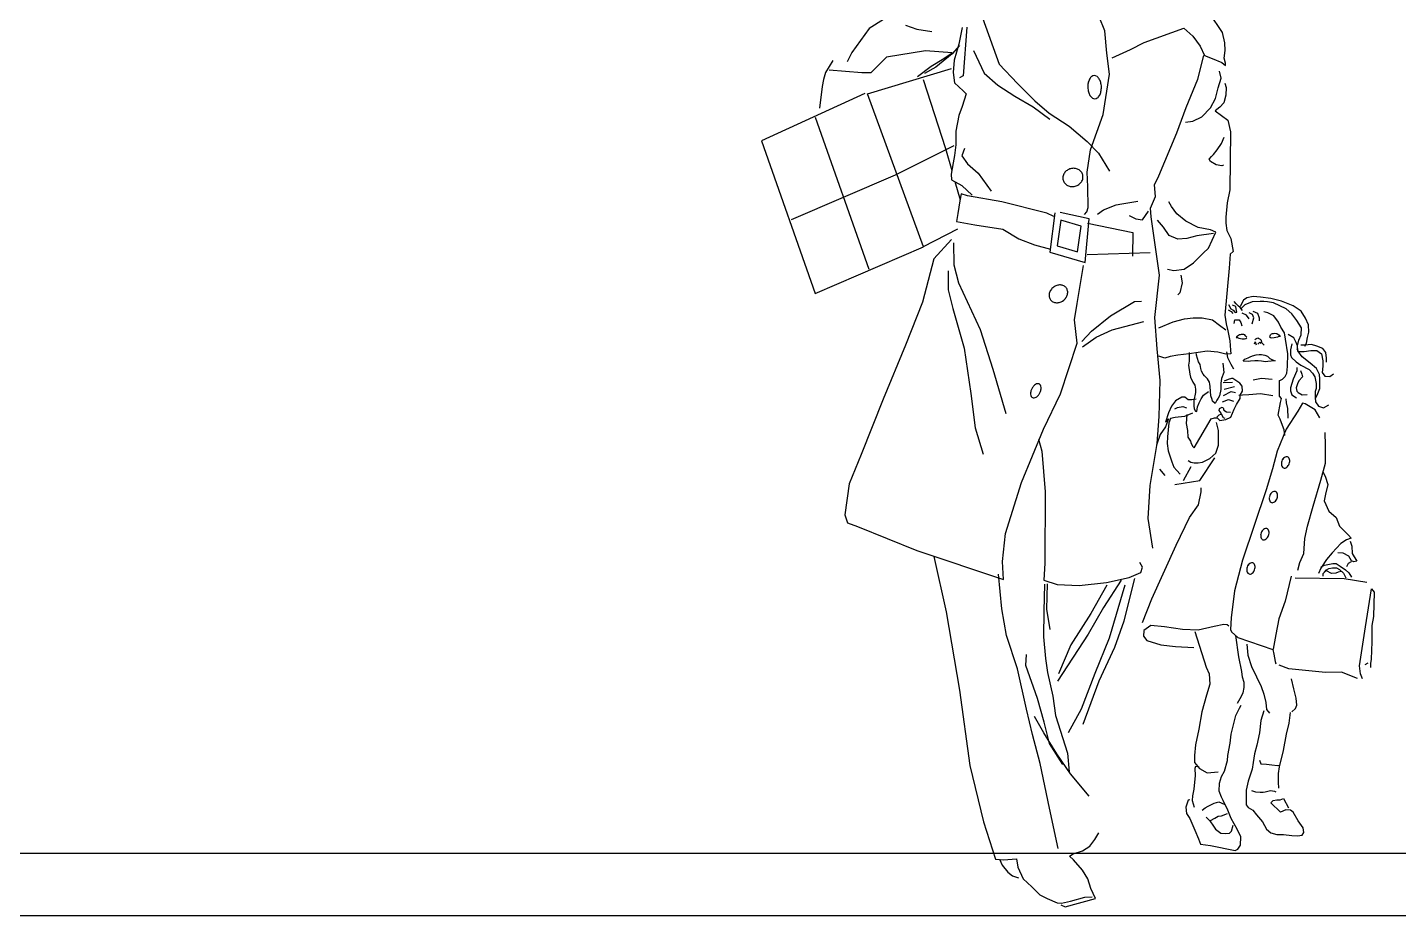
# Model space of a CAD drawing. Extents: x 500 to 638, y 181 to 267.
# Drawn here: x 620.505 to 622.702, y 203.076 to 204.497 of the extents above; entities that cross this region are included whole.
import ezdxf

# ---------------------------------------------------------------- set-up
doc = ezdxf.new("R2010")
doc.units = 0
doc.header["$LTSCALE"] = 7
doc.layers.add('ACESSÓRIO', color=2, linetype='CONTINUOUS')
doc.layers.add('ALVENARIA', color=7, linetype='CONTINUOUS')

msp = doc.modelspace()

# ---------------------------------------------------------------- linework, layer by layer
at = {"layer": 'ACESSÓRIO'}
for p, q in [((622.2317, 204.4922), (622.2228, 204.5144)), ((622.4204, 204.4893), (622.3994, 204.5203)), ((621.8539, 204.4957), (621.8261, 204.4573)), ((621.8768, 204.51), (621.8539, 204.4957)), ((621.9121, 204.5009), (621.9303, 204.4947)), ((621.9303, 204.4947), (621.9545, 204.4907)), ((622.0031, 204.4971), (621.9975, 204.4707)), ((622.0108, 204.4978), (622.0045, 204.4202)), ((622.0358, 204.5127), (622.0624, 204.4389)), ((622.2351, 204.4565), (622.2317, 204.4922)), ((622.2948, 204.4735), (622.358, 204.4964)), ((622.358, 204.4964), (622.3728, 204.4836)), ((621.9975, 204.4707), (621.9902, 204.4448)), ((622.2726, 204.462), (622.2948, 204.4735)), ((622.3728, 204.4836), (622.3842, 204.4673)), ((622.424, 204.4729), (622.4204, 204.4893)), ((622.4247, 204.4606), (622.424, 204.4729)), ((621.8261, 204.4573), (621.8187, 204.4425)), ((621.882, 204.4496), (621.8569, 204.4247)), ((621.9442, 204.4601), (621.882, 204.4496)), ((621.987, 204.457), (621.9442, 204.4601)), ((621.9532, 204.4355), (621.9737, 204.4475)), ((621.987, 204.4553), (621.9609, 204.4339)), ((621.9737, 204.4475), (621.987, 204.457)), ((621.9987, 204.4688), (621.987, 204.4553)), ((622.0211, 204.4603), (622.0385, 204.4241)), ((622.2389, 204.4225), (622.2351, 204.4565)), ((622.2434, 204.4488), (622.2726, 204.462)), ((622.3805, 204.4144), (622.3902, 204.4526)), ((622.3842, 204.4673), (622.3913, 204.4526)), ((622.3913, 204.4526), (622.4036, 204.4475)), ((622.4036, 204.4475), (622.419, 204.4411)), ((622.4231, 204.4482), (622.4247, 204.4606)), ((622.4249, 204.44), (622.4231, 204.4482)), ((621.7957, 204.4446), (621.7841, 204.4252)), ((621.8423, 204.4246), (621.7899, 204.4293)), ((621.8514, 204.3911), (621.9861, 204.4318)), ((621.9317, 204.4189), (621.9532, 204.4355)), ((621.9609, 204.4339), (621.9427, 204.4237)), ((621.9902, 204.4448), (621.9885, 204.4253)), ((622.0624, 204.4389), (622.092, 204.4075)), ((622.418, 204.4164), (622.4156, 204.4277)), ((622.419, 204.4411), (622.4249, 204.4365)), ((622.4249, 204.4365), (622.4249, 204.44)), ((621.7807, 204.4139), (621.7789, 204.4028)), ((621.7841, 204.4252), (621.7807, 204.4139)), ((621.8569, 204.4247), (621.8423, 204.4246)), ((621.9404, 204.4142), (621.9762, 204.3035)), ((621.9885, 204.4253), (621.991, 204.4089)), ((621.991, 204.4089), (622.0047, 204.3961)), ((622.0045, 204.4202), (621.9986, 204.4166)), ((622.0385, 204.4241), (622.0604, 204.4048)), ((622.0604, 204.4048), (622.0875, 204.3874)), ((622.092, 204.4075), (622.1193, 204.38)), ((622.2289, 204.3583), (622.2389, 204.4225)), ((622.3621, 204.3694), (622.3805, 204.4144)), ((622.4135, 204.4006), (622.418, 204.4164)), ((622.424, 204.4083), (622.4259, 204.4012)), ((621.8473, 204.3917), (621.6818, 204.316)), ((621.7789, 204.4028), (621.7746, 204.368)), ((621.9413, 204.1464), (621.8514, 204.3911)), ((622.0095, 204.3914), (622.0031, 204.3707)), ((622.0047, 204.3961), (622.0095, 204.3914)), ((622.0875, 204.3874), (622.1171, 204.3701)), ((622.4009, 204.3686), (622.4089, 204.3835)), ((622.4089, 204.3835), (622.4135, 204.4006)), ((622.4253, 204.389), (622.4226, 204.3765)), ((622.4259, 204.4012), (622.4253, 204.389)), ((622.0031, 204.3707), (621.998, 204.3566)), ((622.1171, 204.3701), (622.1438, 204.3504)), ((622.1193, 204.38), (622.1425, 204.3603)), ((622.1425, 204.3603), (622.1744, 204.3394)), ((622.3472, 204.3288), (622.3621, 204.3694)), ((622.3869, 204.3544), (622.4009, 204.3686)), ((622.4161, 204.3699), (622.4086, 204.364)), ((622.4086, 204.364), (622.4287, 204.3489)), ((622.4226, 204.3765), (622.4161, 204.3699)), ((621.7677, 204.3539), (621.8535, 204.1103)), ((621.998, 204.3566), (621.9929, 204.3313)), ((622.1744, 204.3394), (622.2035, 204.315)), ((622.2088, 204.3017), (622.2289, 204.3583)), ((622.3611, 204.3459), (622.3729, 204.3472)), ((622.3729, 204.3472), (622.3869, 204.3544)), ((622.4287, 204.3489), (622.4329, 204.3302)), ((621.6818, 204.316), (621.7675, 204.0713)), ((621.9929, 204.3313), (621.9931, 204.3095)), ((622.318, 204.2598), (622.3472, 204.3288)), ((622.4185, 204.3119), (622.4231, 204.3218)), ((622.4329, 204.3302), (622.4322, 204.2373)), ((621.8961, 204.2616), (621.9903, 204.3083)), ((621.9762, 204.3035), (621.9864, 204.2682)), ((621.9931, 204.3095), (621.9909, 204.2926)), ((622.0068, 204.3038), (622.0027, 204.292)), ((622.2033, 204.2657), (622.2088, 204.3017)), ((622.2035, 204.315), (622.2218, 204.2964)), ((622.2218, 204.2964), (622.2392, 204.2672)), ((622.4028, 204.2906), (622.4058, 204.2942)), ((622.4058, 204.2942), (622.4116, 204.3013)), ((622.4116, 204.3013), (622.4185, 204.3119)), ((621.9887, 204.2808), (621.9853, 204.2625)), ((621.9909, 204.2926), (621.9887, 204.2808)), ((622.0027, 204.292), (622.0117, 204.2792)), ((622.0117, 204.2792), (622.0288, 204.264)), ((622.3988, 204.2864), (622.4028, 204.2906)), ((622.4012, 204.2829), (622.3988, 204.2864)), ((622.41, 204.2777), (622.4012, 204.2829)), ((622.4194, 204.276), (622.41, 204.2777)), ((622.4217, 204.2767), (622.4194, 204.276)), ((621.7299, 204.1902), (621.8961, 204.2616)), ((621.9853, 204.2625), (621.9861, 204.2537)), ((621.9861, 204.2537), (622.0026, 204.2445)), ((621.9914, 204.2508), (621.9998, 204.2215)), ((622.0288, 204.264), (622.0497, 204.2355)), ((622.2047, 204.2422), (622.2033, 204.2657)), ((622.3111, 204.2456), (622.318, 204.2598)), ((622.0016, 204.2309), (621.9993, 204.2198)), ((622.0115, 204.2281), (622.0016, 204.2309)), ((622.0026, 204.2445), (622.0192, 204.2287)), ((622.0668, 204.2181), (622.0115, 204.2281)), ((622.205, 204.2093), (622.2047, 204.2422)), ((622.3129, 204.2268), (622.3111, 204.2456)), ((622.4322, 204.2373), (622.4277, 204.2168)), ((621.9993, 204.2198), (621.996, 204.1998)), ((622.1387, 204.2), (622.0668, 204.2181)), ((622.2027, 204.2023), (622.205, 204.2093)), ((622.2297, 204.2055), (622.2496, 204.2133)), ((622.2496, 204.2133), (622.259, 204.2152)), ((622.259, 204.2152), (622.2843, 204.2195)), ((622.3049, 204.2079), (622.3129, 204.2268)), ((622.3057, 204.1945), (622.3049, 204.2079)), ((622.3384, 204.2106), (622.3342, 204.2183)), ((622.3473, 204.1989), (622.3384, 204.2106)), ((622.4277, 204.2168), (622.4255, 204.1938)), ((621.996, 204.1998), (621.9938, 204.1869)), ((621.9938, 204.1869), (622.0232, 204.1813)), ((622.15, 204.1947), (622.1387, 204.2)), ((622.1517, 204.2006), (622.1434, 204.1378)), ((622.1613, 204.1889), (622.1551, 204.1478)), ((622.2064, 204.1912), (622.16, 204.2014)), ((622.1936, 204.1794), (622.1613, 204.1889)), ((622.1993, 204.1982), (622.2027, 204.2023)), ((622.2, 204.1212), (622.2064, 204.1912)), ((622.2041, 204.1842), (622.2766, 204.1689)), ((622.2199, 204.1984), (622.2297, 204.2055)), ((622.2709, 204.1965), (622.2816, 204.1913)), ((622.2816, 204.1913), (622.2921, 204.1897)), ((622.2921, 204.1897), (622.3014, 204.2032)), ((622.3125, 204.1493), (622.3057, 204.1945)), ((622.3258, 204.1776), (622.3163, 204.1887)), ((622.3615, 204.1873), (622.3473, 204.1989)), ((622.381, 204.1769), (622.3615, 204.1873)), ((622.4255, 204.1938), (622.4256, 204.1839)), ((622.4256, 204.1839), (622.4274, 204.1722)), ((621.9413, 204.1469), (621.9962, 204.1751)), ((622.0232, 204.1813), (622.0684, 204.1746)), ((622.0684, 204.1746), (622.0939, 204.1589)), ((622.1881, 204.1382), (622.1936, 204.1794)), ((622.2766, 204.1689), (622.2758, 204.1313)), ((622.3347, 204.1643), (622.3258, 204.1776)), ((622.3488, 204.1585), (622.3347, 204.1643)), ((622.3793, 204.164), (622.3629, 204.1598)), ((622.4058, 204.1673), (622.3793, 204.164)), ((622.401, 204.1736), (622.381, 204.1769)), ((622.3978, 204.1442), (622.4093, 204.1697)), ((622.4093, 204.1697), (622.401, 204.1736)), ((622.4274, 204.1722), (622.4334, 204.1598)), ((621.7675, 204.0713), (621.9413, 204.1464)), ((621.9858, 204.1579), (621.9579, 204.1271)), ((621.9894, 204.1527), (621.9897, 204.1175)), ((622.0939, 204.1589), (622.1192, 204.1493)), ((622.1192, 204.1493), (622.1446, 204.1425)), ((622.1551, 204.1478), (622.1881, 204.1382)), ((622.3195, 204.1007), (622.3125, 204.1493)), ((622.3629, 204.1598), (622.3488, 204.1585)), ((622.389, 204.1359), (622.3978, 204.1442)), ((622.4334, 204.1598), (622.4371, 204.1387)), ((621.9579, 204.1271), (621.9398, 204.0576)), ((622.1434, 204.1378), (622.2, 204.1212)), ((622.2034, 204.1341), (622.3044, 204.1369)), ((622.3587, 204.1104), (622.3739, 204.1205)), ((622.3739, 204.1205), (622.389, 204.1359)), ((622.4325, 204.1346), (622.431, 204.1123)), ((622.4371, 204.1387), (622.4325, 204.1346)), ((621.9804, 204.108), (621.9807, 204.0775)), ((621.9897, 204.1175), (621.9971, 204.0887)), ((622.1872, 204.0553), (622.1977, 204.1165)), ((622.3119, 204.033), (622.3195, 204.1007)), ((622.3323, 204.1102), (622.3423, 204.1084)), ((622.3423, 204.1084), (622.3587, 204.1104)), ((622.3536, 204.101), (622.3554, 204.0886)), ((622.431, 204.1123), (622.424, 204.0369)), ((621.9807, 204.0775), (621.9881, 204.0475)), ((621.9971, 204.0887), (622.0319, 204.0139)), ((622.3554, 204.0886), (622.352, 204.0728)), ((621.9398, 204.0576), (621.9123, 203.9886)), ((622.1832, 204.0294), (622.1872, 204.0553)), ((622.2407, 204.0358), (622.2793, 204.0585)), ((622.2793, 204.0585), (622.2905, 204.0593)), ((622.352, 204.0728), (622.3485, 204.0692)), ((622.4297, 204.0541), (622.4333, 204.047)), ((622.4415, 204.0506), (622.4363, 204.0529)), ((622.4421, 204.0549), (622.4391, 204.0588)), ((622.4457, 204.0514), (622.4421, 204.0549)), ((622.4538, 204.0608), (622.4485, 204.0507)), ((622.4562, 204.0531), (622.4504, 204.0479)), ((622.459, 204.0644), (622.4538, 204.0608)), ((622.4679, 204.0579), (622.4562, 204.0531)), ((622.4695, 204.0669), (622.459, 204.0644)), ((622.4808, 204.0587), (622.4679, 204.0579)), ((622.4813, 204.0658), (622.4695, 204.0669)), ((622.4867, 204.0588), (622.4808, 204.0587)), ((622.4979, 204.0636), (622.4813, 204.0658)), ((622.4921, 204.0582), (622.4867, 204.0588)), ((622.502, 204.0566), (622.4921, 204.0582)), ((622.5149, 204.0591), (622.4979, 204.0636)), ((622.5121, 204.052), (622.502, 204.0566)), ((622.5221, 204.0467), (622.5121, 204.052)), ((622.5333, 204.0515), (622.5149, 204.0591)), ((621.9881, 204.0475), (622.0063, 203.9842)), ((622.2104, 204.0114), (622.2407, 204.0358)), ((622.3153, 203.983), (622.3119, 204.033)), ((622.3414, 204.0262), (622.3594, 204.0311)), ((622.3594, 204.0311), (622.373, 204.0324)), ((622.373, 204.0324), (622.3876, 204.0325)), ((622.3876, 204.0325), (622.4041, 204.0291)), ((622.424, 204.0369), (622.426, 204.0228)), ((622.4293, 204.0453), (622.434, 204.0429)), ((622.4333, 204.047), (622.4375, 204.0447)), ((622.434, 204.0429), (622.4369, 204.0394)), ((622.4375, 204.0447), (622.4404, 204.0412)), ((622.4404, 204.0412), (622.4434, 204.0418)), ((622.4422, 204.0471), (622.4415, 204.0506)), ((622.4434, 204.0418), (622.4422, 204.0471)), ((622.4485, 204.049), (622.4457, 204.0514)), ((622.4521, 204.0444), (622.4485, 204.049)), ((622.4587, 204.0367), (622.4517, 204.0402)), ((622.4628, 204.0309), (622.4587, 204.0367)), ((622.4681, 204.038), (622.4627, 204.0408)), ((622.4676, 204.0232), (622.4705, 204.0326)), ((622.4705, 204.0326), (622.4681, 204.038)), ((622.4768, 204.0397), (622.4693, 204.0427)), ((622.4793, 204.0322), (622.4768, 204.0397)), ((622.4793, 204.028), (622.4793, 204.0322)), ((622.4928, 204.0406), (622.4862, 204.0422)), ((622.5022, 204.036), (622.4928, 204.0406)), ((622.51, 204.0255), (622.5022, 204.036)), ((622.5315, 204.0391), (622.5221, 204.0467)), ((622.5394, 204.0281), (622.5315, 204.0391)), ((622.5463, 204.0434), (622.5333, 204.0515)), ((622.5534, 204.0322), (622.5463, 204.0434)), ((622.5582, 204.0212), (622.5534, 204.0322)), ((622.0319, 204.0139), (622.0524, 203.9506)), ((622.1871, 203.9918), (622.1832, 204.0294)), ((622.1948, 203.9948), (622.2104, 204.0114)), ((622.2176, 204.0015), (622.2433, 204.0135)), ((622.2433, 204.0135), (622.2944, 204.0269)), ((622.318, 204.0166), (622.3414, 204.0262)), ((622.4041, 204.0291), (622.4154, 204.021)), ((622.4154, 204.021), (622.4254, 204.0134)), ((622.426, 204.0228), (622.4289, 204.0118)), ((622.4289, 204.0118), (622.4321, 203.9959)), ((622.4389, 204.0236), (622.44, 204.0295)), ((622.44, 204.0295), (622.4429, 204.0295)), ((622.4429, 204.0295), (622.4471, 204.0296)), ((622.4471, 204.0296), (622.4494, 204.0249)), ((622.4494, 204.0249), (622.4512, 204.0195)), ((622.5136, 204.0178), (622.51, 204.0255)), ((622.5196, 204.0084), (622.5136, 204.0178)), ((622.5214, 203.9985), (622.5196, 204.0084)), ((622.547, 204.0164), (622.5394, 204.0281)), ((622.546, 204.0052), (622.547, 204.0164)), ((622.5566, 204.0012), (622.5583, 204.0095)), ((622.5583, 204.0095), (622.5582, 204.0212)), ((621.9123, 203.9886), (621.8767, 203.9025)), ((622.1609, 203.911), (622.1871, 203.9918)), ((622.1961, 203.9861), (622.2176, 204.0015)), ((622.4321, 203.9959), (622.4328, 203.9806)), ((622.4431, 204.0027), (622.4419, 204.0008)), ((622.4419, 204.0008), (622.4442, 204.0008)), ((622.4442, 204.0032), (622.4431, 204.0027)), ((622.4473, 204.0055), (622.4442, 204.0032)), ((622.4442, 204.0008), (622.4466, 203.9999)), ((622.4466, 203.9999), (622.449, 203.9993)), ((622.4485, 204.0055), (622.4473, 204.0055)), ((622.4501, 204.0061), (622.4485, 204.0055)), ((622.449, 203.9993), (622.4518, 203.9987)), ((622.4525, 204.0061), (622.4501, 204.0061)), ((622.4518, 203.9987), (622.4552, 203.9987)), ((622.4543, 204.0061), (622.4525, 204.0061)), ((622.456, 204.0054), (622.4543, 204.0061)), ((622.4552, 203.9987), (622.4575, 203.9993)), ((622.4573, 204.0037), (622.456, 204.0054)), ((622.4578, 204.0025), (622.4573, 204.0037)), ((622.4575, 203.9993), (622.4594, 204.0005)), ((622.459, 204.0014), (622.4578, 204.0025)), ((622.4724, 203.9941), (622.4707, 203.9903)), ((622.4721, 203.9978), (622.4736, 203.9988)), ((622.4724, 203.9941), (622.4742, 203.9893)), ((622.4736, 203.9988), (622.4756, 203.9999)), ((622.4756, 203.9999), (622.4779, 204.0004)), ((622.4769, 203.9902), (622.4799, 203.9938)), ((622.4779, 204.0004), (622.4775, 204.0002)), ((622.4775, 204.0002), (622.4807, 203.9986)), ((622.4799, 203.9938), (622.4815, 203.9912)), ((622.4807, 203.9986), (622.482, 203.9969)), ((622.482, 203.9969), (622.4827, 203.9932)), ((622.4827, 203.9932), (622.4872, 203.9888)), ((622.4972, 204.0007), (622.4953, 204.0018)), ((622.4957, 204.0027), (622.4968, 204.0039)), ((622.4968, 204.0039), (622.4972, 204.0051)), ((622.4972, 204.0051), (622.4985, 204.0068)), ((622.4995, 204.0001), (622.4972, 204.0007)), ((622.4985, 204.0068), (622.5001, 204.0076)), ((622.503, 204.0003), (622.4995, 204.0001)), ((622.5001, 204.0076), (622.5019, 204.0077)), ((622.5019, 204.0077), (622.5043, 204.0078)), ((622.5057, 204.0011), (622.503, 204.0003)), ((622.5043, 204.0078), (622.506, 204.0072)), ((622.5081, 204.0017), (622.5057, 204.0011)), ((622.506, 204.0072), (622.5072, 204.0073)), ((622.5072, 204.0073), (622.5103, 204.0051)), ((622.5104, 204.0028), (622.5081, 204.0017)), ((622.5103, 204.0051), (622.5115, 204.0047)), ((622.5128, 204.0029), (622.5104, 204.0028)), ((622.5115, 204.0047), (622.5128, 204.0029)), ((622.5251, 203.9751), (622.5214, 203.9985)), ((622.5343, 204.0003), (622.5255, 204.0061)), ((622.5315, 203.9909), (622.5292, 203.9815)), ((622.5385, 203.9928), (622.5343, 204.0003)), ((622.5403, 203.9875), (622.5385, 203.9928)), ((622.5403, 203.9875), (622.5425, 203.9969)), ((622.541, 203.9799), (622.5403, 203.9875)), ((622.5425, 203.9969), (622.546, 204.0052)), ((622.552, 203.9888), (622.5456, 203.9887)), ((622.552, 203.9871), (622.555, 203.9918)), ((622.5626, 203.99), (622.552, 203.9888)), ((622.555, 203.9918), (622.5566, 204.0012)), ((622.5715, 203.9873), (622.5626, 203.99)), ((622.5809, 203.9832), (622.5715, 203.9873)), ((622.0063, 203.9842), (622.0169, 203.9115)), ((622.3204, 203.932), (622.3153, 203.983)), ((622.3278, 203.9678), (622.3184, 203.9713)), ((622.3365, 203.9709), (622.3278, 203.9678)), ((622.3489, 203.9727), (622.3365, 203.9709)), ((622.367, 203.9748), (622.3489, 203.9727)), ((622.367, 203.9771), (622.3666, 203.9682)), ((622.3666, 203.9682), (622.3666, 203.963)), ((622.3958, 203.9791), (622.367, 203.9748)), ((622.3783, 203.973), (622.3783, 203.9754)), ((622.3819, 203.962), (622.3783, 203.973)), ((622.4128, 203.9775), (622.3958, 203.9791)), ((622.4253, 203.9746), (622.4128, 203.9775)), ((622.4335, 203.9747), (622.4253, 203.9746)), ((622.4264, 203.9782), (622.4282, 203.9688)), ((622.4282, 203.9688), (622.4336, 203.9583)), ((622.4328, 203.9806), (622.4335, 203.9747)), ((622.4532, 203.9631), (622.456, 203.9662)), ((622.456, 203.9662), (622.4611, 203.9684)), ((622.4611, 203.9684), (622.4646, 203.9703)), ((622.4646, 203.9703), (622.4681, 203.9715)), ((622.4681, 203.9715), (622.474, 203.9732)), ((622.474, 203.9732), (622.4787, 203.974)), ((622.4787, 203.974), (622.4827, 203.974)), ((622.4827, 203.974), (622.4881, 203.9729)), ((622.4881, 203.9729), (622.4923, 203.9711)), ((622.4923, 203.9711), (622.4963, 203.9672)), ((622.4963, 203.9672), (622.5003, 203.9653)), ((622.5003, 203.9653), (622.5044, 203.9636)), ((622.5241, 203.9544), (622.5251, 203.9751)), ((622.5292, 203.9815), (622.5293, 203.9733)), ((622.5293, 203.9733), (622.531, 203.9693)), ((622.531, 203.9693), (622.5382, 203.9623)), ((622.5391, 203.9834), (622.5415, 203.9788)), ((622.5481, 203.9699), (622.541, 203.9799)), ((622.5415, 203.9788), (622.5509, 203.9789)), ((622.5605, 203.9602), (622.5481, 203.9699)), ((622.5509, 203.9789), (622.5615, 203.9801)), ((622.5615, 203.9801), (622.5715, 203.9802)), ((622.5715, 203.9802), (622.5791, 203.9749)), ((622.5791, 203.9749), (622.5811, 203.9639)), ((622.5857, 203.9773), (622.5809, 203.9832)), ((622.5869, 203.968), (622.5857, 203.9773)), ((622.587, 203.9616), (622.5869, 203.968)), ((622.0524, 203.9506), (622.0731, 203.8792)), ((622.3666, 203.963), (622.366, 203.9565)), ((622.366, 203.9565), (622.368, 203.9424)), ((622.368, 203.9424), (622.3692, 203.9377)), ((622.3843, 203.9578), (622.3819, 203.962)), ((622.3855, 203.9514), (622.3843, 203.9578)), ((622.3868, 203.9473), (622.3855, 203.9514)), ((622.3891, 203.9426), (622.3868, 203.9473)), ((622.3915, 203.9397), (622.3891, 203.9426)), ((622.4225, 203.9452), (622.4186, 203.9353)), ((622.4207, 203.96), (622.4212, 203.9553)), ((622.4212, 203.9553), (622.4225, 203.9452)), ((622.4336, 203.9583), (622.4377, 203.9508)), ((622.4623, 203.9626), (622.4532, 203.9631)), ((622.4652, 203.9633), (622.4623, 203.9626)), ((622.4722, 203.9638), (622.4652, 203.9633)), ((622.4776, 203.9639), (622.4722, 203.9638)), ((622.4828, 203.9634), (622.4776, 203.9639)), ((622.4893, 203.9623), (622.4828, 203.9634)), ((622.4931, 203.9624), (622.4893, 203.9623)), ((622.498, 203.9629), (622.4931, 203.9624)), ((622.5044, 203.9636), (622.498, 203.9629)), ((622.5208, 203.9386), (622.5231, 203.9439)), ((622.5231, 203.9439), (622.5241, 203.9544)), ((622.5395, 203.9475), (622.5332, 203.9346)), ((622.5382, 203.9623), (622.5459, 203.957)), ((622.5394, 203.9529), (622.5395, 203.9475)), ((622.5453, 203.9483), (622.5472, 203.9424)), ((622.5459, 203.957), (622.5589, 203.9496)), ((622.5472, 203.9424), (622.5484, 203.9382)), ((622.5589, 203.9496), (622.5642, 203.9442)), ((622.5706, 203.9514), (622.5605, 203.9602)), ((622.5642, 203.9442), (622.5684, 203.9379)), ((622.5754, 203.942), (622.5706, 203.9514)), ((622.5812, 203.955), (622.5801, 203.9451)), ((622.5801, 203.9451), (622.5842, 203.9392)), ((622.5811, 203.9639), (622.5812, 203.955)), ((622.5924, 203.9386), (622.5982, 203.9429)), ((622.3186, 203.8744), (622.3204, 203.932)), ((622.3692, 203.9377), (622.3728, 203.9295)), ((622.3728, 203.9295), (622.3757, 203.9248)), ((622.3757, 203.9248), (622.377, 203.9185)), ((622.3963, 203.9351), (622.3915, 203.9397)), ((622.3992, 203.9298), (622.3963, 203.9351)), ((622.3999, 203.9262), (622.3992, 203.9298)), ((622.4004, 203.9227), (622.3999, 203.9262)), ((622.4012, 203.9145), (622.4004, 203.9227)), ((622.4186, 203.9353), (622.4175, 203.9282)), ((622.4175, 203.9282), (622.4176, 203.9177)), ((622.4215, 203.9288), (622.4363, 203.9296)), ((622.4292, 203.9336), (622.4227, 203.9312)), ((622.4228, 203.9182), (622.4392, 203.9226)), ((622.4344, 203.9355), (622.4292, 203.9336)), ((622.4367, 203.9355), (622.4344, 203.9355)), ((622.448, 203.9279), (622.4367, 203.9355)), ((622.4516, 203.9232), (622.448, 203.9279)), ((622.4522, 203.915), (622.4516, 203.9232)), ((622.4691, 203.9334), (622.4825, 203.9359)), ((622.4825, 203.9359), (622.4997, 203.9342)), ((622.5114, 203.932), (622.5133, 203.9327)), ((622.5114, 203.9303), (622.5114, 203.932)), ((622.5115, 203.9261), (622.5114, 203.9303)), ((622.5117, 203.9073), (622.5115, 203.9261)), ((622.5133, 203.9327), (622.5161, 203.9344)), ((622.5161, 203.9344), (622.5208, 203.9386)), ((622.5332, 203.9346), (622.5292, 203.9204)), ((622.5292, 203.9204), (622.5292, 203.9157)), ((622.5403, 203.9271), (622.538, 203.9205)), ((622.538, 203.9205), (622.5393, 203.9153)), ((622.5426, 203.9318), (622.5403, 203.9271)), ((622.5484, 203.9382), (622.5426, 203.9318)), ((622.5684, 203.9379), (622.5702, 203.9274)), ((622.5702, 203.9274), (622.5703, 203.9196)), ((622.576, 203.935), (622.5754, 203.942)), ((622.5762, 203.9192), (622.576, 203.935)), ((622.5842, 203.9392), (622.5924, 203.9386)), ((621.8767, 203.9025), (621.8411, 203.8135)), ((622.0169, 203.9115), (622.024, 203.8564)), ((622.1332, 203.8544), (622.1609, 203.911)), ((622.3449, 203.8994), (622.3385, 203.8911)), ((622.3548, 203.9053), (622.3449, 203.8994)), ((622.3601, 203.9054), (622.3548, 203.9053)), ((622.3654, 203.9012), (622.3601, 203.9054)), ((622.3712, 203.9013), (622.3654, 203.9012)), ((622.3778, 203.9025), (622.3712, 203.9013)), ((622.377, 203.9131), (622.3743, 203.9001)), ((622.3743, 203.9001), (622.3743, 203.8966)), ((622.377, 203.9185), (622.377, 203.9131)), ((622.383, 203.8967), (622.386, 203.9026)), ((622.386, 203.9026), (622.39, 203.9085)), ((622.39, 203.9085), (622.3976, 203.9145)), ((622.4017, 203.9075), (622.4012, 203.9145)), ((622.4036, 203.9016), (622.4017, 203.9075)), ((622.4042, 203.8993), (622.4036, 203.9016)), ((622.4084, 203.8953), (622.4042, 203.8993)), ((622.4112, 203.9005), (622.4084, 203.8953)), ((622.4135, 203.904), (622.4112, 203.9005)), ((622.4153, 203.9076), (622.4135, 203.904)), ((622.4176, 203.9177), (622.4153, 203.9076)), ((622.4201, 203.8982), (622.43, 203.9019)), ((622.4217, 203.9083), (622.4341, 203.9148)), ((622.43, 203.9019), (622.4377, 203.8991)), ((622.4341, 203.9148), (622.4411, 203.9132)), ((622.4425, 203.8937), (622.4483, 203.9032)), ((622.4464, 203.9086), (622.4522, 203.9091)), ((622.4483, 203.9032), (622.4487, 203.9086)), ((622.4487, 203.9086), (622.4522, 203.915)), ((622.4522, 203.9091), (622.4623, 203.9099)), ((622.4623, 203.9099), (622.4811, 203.9112)), ((622.4811, 203.9112), (622.5006, 203.9084)), ((622.5147, 203.9033), (622.5117, 203.9073)), ((622.5129, 203.8968), (622.5147, 203.9033)), ((622.5218, 203.9027), (622.5223, 203.8964)), ((622.5292, 203.9157), (622.5311, 203.9094)), ((622.5311, 203.9094), (622.5387, 203.9047)), ((622.5393, 203.9153), (622.5416, 203.913)), ((622.5416, 203.913), (622.5481, 203.9095)), ((622.5481, 203.9095), (622.5558, 203.9096)), ((622.5703, 203.9196), (622.5686, 203.9144)), ((622.5686, 203.9144), (622.5687, 203.905)), ((622.5687, 203.905), (622.5693, 203.898)), ((622.5693, 203.9032), (622.5727, 203.9114)), ((622.5727, 203.9114), (622.5762, 203.9192)), ((622.3339, 203.8805), (622.3288, 203.8656)), ((622.3385, 203.8911), (622.3339, 203.8805)), ((622.3439, 203.8869), (622.3479, 203.8888)), ((622.3479, 203.8888), (622.3567, 203.8906)), ((622.3567, 203.8906), (622.3626, 203.8883)), ((622.3721, 203.8797), (622.3592, 203.8748)), ((622.3632, 203.8777), (622.3622, 203.8636)), ((622.3743, 203.8966), (622.3744, 203.8919)), ((622.3744, 203.8919), (622.3749, 203.8867)), ((622.3749, 203.8867), (622.3768, 203.8832)), ((622.3768, 203.8832), (622.3791, 203.8826)), ((622.3791, 203.8826), (622.3802, 203.8903)), ((622.3802, 203.8903), (622.383, 203.8967)), ((622.4144, 203.8765), (622.411, 203.8735)), ((622.4148, 203.8871), (622.4144, 203.8841)), ((622.4144, 203.8841), (622.4173, 203.8801)), ((622.4168, 203.8777), (622.4144, 203.8765)), ((622.419, 203.8888), (622.4148, 203.8871)), ((622.4173, 203.8801), (622.4215, 203.8731)), ((622.4214, 203.8883), (622.419, 203.8888)), ((622.4214, 203.8883), (622.4226, 203.8848)), ((622.4226, 203.8848), (622.4266, 203.8818)), ((622.4266, 203.8818), (622.4332, 203.8814)), ((622.4333, 203.8737), (622.439, 203.8862)), ((622.439, 203.8862), (622.4425, 203.8937)), ((622.5096, 203.8768), (622.5129, 203.8968)), ((622.5127, 203.8704), (622.5096, 203.8768)), ((622.5408, 203.8829), (622.5222, 203.8541)), ((622.5223, 203.8964), (622.5243, 203.8875)), ((622.5243, 203.8875), (622.5249, 203.8717)), ((622.5482, 203.8959), (622.5408, 203.8829)), ((622.5524, 203.8948), (622.5482, 203.8959)), ((622.5689, 203.8851), (622.5524, 203.8948)), ((622.5761, 203.8722), (622.5689, 203.8851)), ((622.5693, 203.898), (622.5741, 203.891)), ((622.5741, 203.891), (622.5818, 203.8887)), ((622.5818, 203.8887), (622.5905, 203.8935)), ((622.024, 203.8564), (622.0366, 203.8142)), ((622.0981, 203.769), (622.1332, 203.8544)), ((622.3155, 203.8315), (622.3186, 203.8744)), ((622.3289, 203.8581), (622.3201, 203.8456)), ((622.3288, 203.8656), (622.3339, 203.8711)), ((622.3339, 203.8711), (622.3289, 203.8581)), ((622.334, 203.8645), (622.3329, 203.8534)), ((622.337, 203.8716), (622.334, 203.8645)), ((622.3445, 203.8728), (622.337, 203.8716)), ((622.3592, 203.8748), (622.3445, 203.8728)), ((622.3622, 203.8636), (622.3642, 203.8519)), ((622.375, 203.8245), (622.4021, 203.871)), ((622.4021, 203.871), (622.4074, 203.8723)), ((622.4074, 203.8723), (622.4115, 203.8723)), ((622.414, 203.8524), (622.4104, 203.8652)), ((622.4115, 203.8723), (622.4162, 203.8683)), ((622.4162, 203.8683), (622.4256, 203.8696)), ((622.4215, 203.8731), (622.4239, 203.8719)), ((622.4256, 203.8696), (622.4333, 203.8737)), ((622.5163, 203.8604), (622.5127, 203.8704)), ((622.5192, 203.8534), (622.5163, 203.8604)), ((622.1252, 203.8385), (622.1305, 203.8191)), ((622.3201, 203.8456), (622.3144, 203.8286)), ((622.3319, 203.8422), (622.3315, 203.8316)), ((622.3329, 203.8534), (622.3319, 203.8422)), ((622.3642, 203.8519), (622.3648, 203.8413)), ((622.3648, 203.8413), (622.369, 203.835)), ((622.369, 203.835), (622.3702, 203.8315)), ((622.4136, 203.8389), (622.414, 203.8524)), ((622.4137, 203.8289), (622.4136, 203.8389)), ((622.5222, 203.8541), (622.5078, 203.8192)), ((622.52, 203.844), (622.5192, 203.8534)), ((622.5852, 203.8281), (622.5845, 203.8488)), ((621.8411, 203.8135), (621.8221, 203.7668)), ((622.1305, 203.8191), (622.1359, 203.7541)), ((622.3044, 203.7639), (622.3155, 203.8315)), ((622.3315, 203.8316), (622.3333, 203.8194)), ((622.3333, 203.8194), (622.3388, 203.8018)), ((622.3702, 203.8315), (622.3726, 203.8268)), ((622.3726, 203.8268), (622.375, 203.8245)), ((622.3998, 203.8076), (622.4097, 203.8159)), ((622.4097, 203.8159), (622.4137, 203.8289)), ((622.5078, 203.8192), (622.5005, 203.7909)), ((622.585, 203.8), (622.5853, 203.8218)), ((622.5853, 203.8218), (622.5852, 203.8281)), ((622.3194, 203.7904), (622.3278, 203.7799)), ((622.3388, 203.8018), (622.3424, 203.7936)), ((622.3424, 203.7936), (622.3472, 203.7883)), ((622.3472, 203.7883), (622.3524, 203.782)), ((622.3579, 203.7719), (622.3699, 203.7944)), ((622.3651, 203.8044), (622.3693, 203.8014)), ((622.3693, 203.8014), (622.3746, 203.8003)), ((622.3746, 203.8003), (622.3811, 203.8004)), ((622.3811, 203.8004), (622.3881, 203.8016)), ((622.3837, 203.7722), (622.408, 203.8083)), ((622.3881, 203.8016), (622.3998, 203.8076)), ((622.5005, 203.7909), (622.4901, 203.7574)), ((622.5776, 203.7724), (622.585, 203.8)), ((621.8221, 203.7668), (621.815, 203.7169)), ((622.0726, 203.687), (622.0981, 203.769)), ((622.3438, 203.7659), (622.3837, 203.7722)), ((622.5657, 203.7311), (622.5776, 203.7724)), ((622.5809, 203.7858), (622.5845, 203.7788)), ((622.5845, 203.7788), (622.5889, 203.7659)), ((622.1359, 203.7541), (622.1353, 203.6399)), ((622.3009, 203.7115), (622.3044, 203.7639)), ((622.3817, 203.7334), (622.3862, 203.7541)), ((622.3862, 203.7541), (622.3862, 203.7605)), ((622.4901, 203.7574), (622.4524, 203.6448)), ((622.5855, 203.7501), (622.5832, 203.7395)), ((622.5889, 203.7659), (622.5855, 203.7501)), ((622.3672, 203.7128), (622.3817, 203.7334)), ((622.5566, 203.6992), (622.5657, 203.7311)), ((622.5832, 203.7395), (622.5904, 203.7231)), ((622.5904, 203.7231), (622.6023, 203.7127)), ((621.815, 203.7169), (621.8191, 203.7046)), ((621.8191, 203.7046), (621.8352, 203.6983)), ((622.3084, 203.6639), (622.3009, 203.7115)), ((622.3459, 203.6685), (622.3672, 203.7128)), ((622.6023, 203.7127), (622.6076, 203.6991)), ((621.8352, 203.6983), (621.9307, 203.6598)), ((622.0676, 203.6423), (622.0726, 203.687)), ((622.5505, 203.6551), (622.5521, 203.6791)), ((622.5521, 203.6791), (622.5566, 203.6992)), ((622.6076, 203.6991), (622.6219, 203.6845)), ((622.6266, 203.6799), (622.6191, 203.6769)), ((622.6219, 203.6845), (622.6266, 203.6799)), ((621.9307, 203.6598), (622.0691, 203.6135)), ((622.3068, 203.5828), (622.3459, 203.6685)), ((622.6097, 203.6715), (622.5958, 203.6561)), ((622.6191, 203.6769), (622.6097, 203.6715)), ((622.625, 203.6751), (622.6274, 203.6669)), ((622.6274, 203.6669), (622.628, 203.6552)), ((621.9578, 203.6507), (621.9774, 203.5621)), ((622.0691, 203.6135), (622.0676, 203.6423)), ((622.1353, 203.6399), (622.1337, 203.6124)), ((622.2922, 203.6332), (622.288, 203.6409)), ((622.4524, 203.6448), (622.4394, 203.5953)), ((622.5408, 203.6285), (622.5442, 203.641)), ((622.5442, 203.641), (622.5505, 203.6551)), ((622.587, 203.6454), (622.5777, 203.6319)), ((622.5777, 203.6336), (622.5835, 203.6366)), ((622.5835, 203.6366), (622.5889, 203.6379)), ((622.5958, 203.6561), (622.587, 203.6454)), ((622.5889, 203.6379), (622.5971, 203.6391)), ((622.5971, 203.6391), (622.6023, 203.6392)), ((622.6023, 203.6392), (622.6089, 203.635)), ((622.6134, 203.6557), (622.6052, 203.6562)), ((622.6089, 203.635), (622.6172, 203.6292)), ((622.6228, 203.6511), (622.6134, 203.6557)), ((622.6218, 203.6394), (622.6188, 203.634)), ((622.6265, 203.6418), (622.6218, 203.6394)), ((622.6269, 203.6434), (622.6228, 203.6511)), ((622.6305, 203.6418), (622.6269, 203.6434)), ((622.628, 203.6552), (622.6352, 203.643)), ((622.6352, 203.643), (622.6305, 203.6418)), ((622.0667, 203.5664), (622.0614, 203.6223)), ((622.2342, 203.6087), (622.2706, 203.6166)), ((622.2625, 203.5472), (622.28, 203.615)), ((622.2706, 203.6166), (622.2893, 203.625)), ((622.2893, 203.625), (622.2922, 203.6332)), ((622.5303, 203.619), (622.5207, 203.579)), ((622.5367, 203.6162), (622.615, 203.6151)), ((622.5777, 203.6319), (622.5738, 203.623)), ((622.5813, 203.623), (622.5836, 203.6254)), ((622.5814, 203.619), (622.5813, 203.623)), ((622.5836, 203.6254), (622.5866, 203.629)), ((622.5866, 203.629), (622.5906, 203.6313)), ((622.5949, 203.6232), (622.5867, 203.6273)), ((622.5906, 203.6313), (622.5965, 203.6321)), ((622.602, 203.6239), (622.5949, 203.6232)), ((622.5965, 203.6321), (622.6031, 203.6321)), ((622.6055, 203.6251), (622.602, 203.6239)), ((622.6031, 203.6321), (622.6078, 203.6298)), ((622.6102, 203.6263), (622.6055, 203.6251)), ((622.6078, 203.6298), (622.6142, 203.624)), ((622.6142, 203.624), (622.6178, 203.6163)), ((622.615, 203.6151), (622.6514, 203.6096)), ((622.6172, 203.6292), (622.6224, 203.6241)), ((622.6224, 203.6241), (622.6267, 203.6171)), ((622.6267, 203.6171), (622.6267, 203.6171)), ((622.1337, 203.6124), (622.1551, 203.6055)), ((622.1349, 203.6059), (622.1342, 203.5631)), ((622.1391, 203.6066), (622.1383, 203.566)), ((622.1551, 203.6055), (622.1908, 203.604)), ((622.1908, 203.604), (622.2342, 203.6087)), ((622.235, 203.6045), (622.2095, 203.5591)), ((622.2577, 203.6124), (622.2294, 203.5687)), ((622.2636, 203.6047), (622.2386, 203.5199)), ((622.4394, 203.5953), (622.434, 203.5523)), ((622.6491, 203.5379), (622.6591, 203.5986)), ((622.6591, 203.5986), (622.6633, 203.5933)), ((622.6633, 203.5933), (622.6619, 203.5545)), ((622.2294, 203.5687), (622.2052, 203.5261)), ((622.2919, 203.5446), (622.3068, 203.5828)), ((622.5207, 203.579), (622.5104, 203.5507)), ((621.9774, 203.5621), (621.9986, 203.4366)), ((622.0741, 203.5242), (622.0667, 203.5664)), ((622.1342, 203.5631), (622.1334, 203.5219)), ((622.1383, 203.566), (622.1433, 203.5338)), ((622.2095, 203.5591), (622.1771, 203.5088)), ((622.2476, 203.5054), (622.2625, 203.5472)), ((622.434, 203.5523), (622.433, 203.5335)), ((622.5104, 203.5507), (622.5054, 203.5255)), ((622.6619, 203.5545), (622.6596, 203.5399)), ((622.2052, 203.5261), (622.1559, 203.451)), ((622.2944, 203.5322), (622.2938, 203.5228)), ((622.3054, 203.54), (622.2944, 203.5322)), ((622.3272, 203.5379), (622.3054, 203.54)), ((622.356, 203.5335), (622.3272, 203.5379)), ((622.3813, 203.5325), (622.356, 203.5335)), ((622.376, 203.5306), (622.3941, 203.4732)), ((622.4071, 203.5386), (622.3813, 203.5325)), ((622.4223, 203.5416), (622.4071, 203.5386)), ((622.4275, 203.5412), (622.4223, 203.5416)), ((622.4306, 203.5389), (622.4275, 203.5412)), ((622.433, 203.5335), (622.4347, 203.53)), ((622.4347, 203.53), (622.4449, 203.5207)), ((622.5054, 203.5255), (622.5014, 203.5019)), ((622.6398, 203.4756), (622.6491, 203.5379)), ((622.6596, 203.5399), (622.6594, 203.514)), ((622.0916, 203.4704), (622.0741, 203.5242)), ((622.1334, 203.5219), (622.1367, 203.4872)), ((622.1771, 203.5088), (622.1576, 203.4628)), ((622.2386, 203.5199), (622.2157, 203.4633)), ((622.2228, 203.4516), (622.2476, 203.5054)), ((622.2938, 203.5228), (622.2992, 203.5158)), ((622.2992, 203.5158), (622.3216, 203.509)), ((622.3216, 203.509), (622.3451, 203.5063)), ((622.3451, 203.5063), (622.3745, 203.5048)), ((622.4463, 203.4897), (622.4418, 203.5237)), ((622.4449, 203.5207), (622.5009, 203.5013)), ((622.459, 203.5103), (622.4609, 203.4927)), ((622.6594, 203.514), (622.6585, 203.4863)), ((622.1051, 203.4759), (622.1061, 203.4935)), ((622.1367, 203.4872), (622.1398, 203.4649)), ((622.4512, 203.4662), (622.4463, 203.4897)), ((622.4609, 203.4927), (622.4669, 203.4746)), ((622.5009, 203.5013), (622.5027, 203.4942)), ((622.5027, 203.4942), (622.5046, 203.4825)), ((622.5046, 203.4825), (622.5058, 203.4785)), ((622.6585, 203.4863), (622.6574, 203.4793)), ((622.1063, 203.4059), (622.0916, 203.4704)), ((622.1237, 203.4232), (622.1051, 203.4759)), ((622.1398, 203.4649), (622.1484, 203.4269)), ((622.2157, 203.4633), (622.1939, 203.4062)), ((622.3941, 203.4732), (622.3989, 203.4627)), ((622.3989, 203.4627), (622.3998, 203.4458)), ((622.4525, 203.4573), (622.4512, 203.4662)), ((622.4669, 203.4746), (622.4748, 203.4576)), ((622.5264, 203.4705), (622.5111, 203.4767)), ((622.564, 203.4666), (622.5264, 203.4705)), ((622.5852, 203.4645), (622.564, 203.4666)), ((622.611, 203.4654), (622.5852, 203.4645)), ((622.6365, 203.4551), (622.611, 203.4654)), ((622.6411, 203.4627), (622.6398, 203.4756)), ((622.6447, 203.4545), (622.6411, 203.4627)), ((622.6532, 203.4799), (622.6485, 203.4768)), ((622.6574, 203.4793), (622.6574, 203.4729)), ((622.1971, 203.3821), (622.2228, 203.4516)), ((622.3998, 203.4458), (622.3945, 203.4286)), ((622.4549, 203.4486), (622.4525, 203.4573)), ((622.4532, 203.4322), (622.455, 203.4409)), ((622.455, 203.4409), (622.4549, 203.4486)), ((622.4748, 203.4576), (622.482, 203.4424)), ((622.482, 203.4424), (622.4862, 203.4301)), ((622.5344, 203.4388), (622.5307, 203.4546)), ((622.5381, 203.4236), (622.5344, 203.4388)), ((621.9986, 203.4366), (622.0155, 203.3157)), ((622.1347, 203.385), (622.1237, 203.4232)), ((622.1484, 203.4269), (622.1529, 203.3958)), ((622.3945, 203.4286), (622.3873, 203.4015)), ((622.444, 203.4156), (622.4486, 203.4232)), ((622.4486, 203.4232), (622.4532, 203.4322)), ((622.4862, 203.4301), (622.4898, 203.4166)), ((622.4898, 203.4166), (622.4906, 203.4055)), ((622.5394, 203.4124), (622.5381, 203.4236)), ((622.1156, 203.3655), (622.1063, 203.4059)), ((622.1337, 203.368), (622.1188, 203.3943)), ((622.1529, 203.3958), (622.1717, 203.3354)), ((622.1939, 203.4062), (622.1731, 203.3684)), ((622.3873, 203.4015), (622.3821, 203.3739)), ((622.4396, 203.3874), (622.4418, 203.3957)), ((622.4418, 203.3957), (622.4476, 203.4075)), ((622.4476, 203.4075), (622.4499, 203.4122)), ((622.4864, 203.4031), (622.4819, 203.3878)), ((622.4906, 203.4055), (622.4953, 203.3997)), ((622.5272, 203.3835), (622.5294, 203.4005)), ((622.5312, 203.4017), (622.5371, 203.4071)), ((622.5371, 203.4071), (622.5394, 203.4124)), ((622.1432, 203.351), (622.1347, 203.385)), ((622.3821, 203.3739), (622.3772, 203.3491)), ((622.4339, 203.3662), (622.4396, 203.3874)), ((622.4819, 203.3878), (622.4797, 203.3683)), ((622.5227, 203.3659), (622.5272, 203.3835)), ((622.1283, 203.3192), (622.1156, 203.3655)), ((622.1546, 203.3347), (622.1337, 203.368)), ((622.1642, 203.3172), (622.1432, 203.351)), ((622.3772, 203.3491), (622.3755, 203.3321)), ((622.429, 203.3319), (622.4324, 203.3514)), ((622.4324, 203.3514), (622.4339, 203.3662)), ((622.4797, 203.3683), (622.4752, 203.3483)), ((622.5177, 203.3398), (622.5227, 203.3659)), ((622.1767, 203.3025), (622.1546, 203.3347)), ((622.1717, 203.3354), (622.1744, 203.3055)), ((622.3755, 203.3321), (622.3756, 203.3208)), ((622.4284, 203.3237), (622.429, 203.3319)), ((622.4713, 203.3347), (622.4696, 203.3206)), ((622.4752, 203.3483), (622.4713, 203.3347)), ((622.5114, 203.3139), (622.5177, 203.3398)), ((622.0155, 203.3157), (622.0375, 203.2255)), ((622.143, 203.2476), (622.1283, 203.3192)), ((622.3756, 203.3208), (622.3834, 203.311)), ((622.3768, 203.3145), (622.3757, 203.3109)), ((622.3757, 203.3109), (622.3765, 203.2997)), ((622.3827, 203.3134), (622.3768, 203.3145)), ((622.3834, 203.311), (622.3957, 203.3041)), ((622.3957, 203.3041), (622.4133, 203.3059)), ((622.4188, 203.2984), (622.4234, 203.3067)), ((622.4234, 203.3067), (622.4284, 203.3237)), ((622.468, 203.31), (622.4616, 203.2906)), ((622.4696, 203.3206), (622.468, 203.31)), ((622.4796, 203.3242), (622.4814, 203.3183)), ((622.4814, 203.3183), (622.4908, 203.3179)), ((622.4908, 203.3179), (622.4992, 203.3168)), ((622.4992, 203.3168), (622.5086, 203.3157)), ((622.5086, 203.3157), (622.5121, 203.3163)), ((622.5099, 203.3028), (622.5114, 203.3139)), ((622.2064, 203.267), (622.1767, 203.3025)), ((622.3765, 203.2997), (622.3743, 203.278)), ((622.4148, 203.2749), (622.4154, 203.2878)), ((622.4154, 203.2878), (622.4188, 203.2984)), ((622.4616, 203.2906), (622.4583, 203.2765)), ((622.51, 203.2892), (622.5099, 203.3028)), ((622.5106, 203.2798), (622.51, 203.2892)), ((622.3721, 203.2674), (622.3715, 203.2597)), ((622.3743, 203.278), (622.3721, 203.2674)), ((622.4184, 203.2649), (622.4148, 203.2749)), ((622.4215, 203.2597), (622.4184, 203.2649)), ((622.4583, 203.2765), (622.4583, 203.2676)), ((622.4583, 203.2676), (622.4584, 203.2594)), ((622.4665, 203.2759), (622.473, 203.2736)), ((622.473, 203.2736), (622.4806, 203.2732)), ((622.4806, 203.2732), (622.4853, 203.2732)), ((622.4853, 203.2732), (622.4888, 203.2738)), ((622.4888, 203.2738), (622.4972, 203.2757)), ((622.4972, 203.2757), (622.5036, 203.2746)), ((622.5014, 203.2598), (622.5072, 203.261)), ((622.5036, 203.2746), (622.5054, 203.2739)), ((622.5072, 203.261), (622.5126, 203.2611)), ((622.5126, 203.2611), (622.5178, 203.263)), ((622.5178, 203.263), (622.5262, 203.2478)), ((622.1567, 203.1832), (622.143, 203.2476)), ((622.3651, 203.2603), (622.3617, 203.2491)), ((622.3617, 203.2491), (622.3623, 203.2392)), ((622.3623, 203.2392), (622.3677, 203.231)), ((622.3679, 203.2609), (622.3651, 203.2603)), ((622.3715, 203.2597), (622.3746, 203.2492)), ((622.3876, 203.2441), (622.3922, 203.2482)), ((622.3922, 203.2482), (622.3974, 203.2506)), ((622.3974, 203.2506), (622.4068, 203.2554)), ((622.4068, 203.2554), (622.4145, 203.2578)), ((622.4145, 203.2578), (622.4227, 203.2538)), ((622.4187, 203.2355), (622.4281, 203.2391)), ((622.4287, 203.2445), (622.4215, 203.2597)), ((622.434, 203.2309), (622.4287, 203.2445)), ((622.4584, 203.2594), (622.458, 203.253)), ((622.458, 203.253), (622.4615, 203.2488)), ((622.4615, 203.2488), (622.4686, 203.2442)), ((622.4686, 203.2442), (622.4746, 203.2367)), ((622.4979, 203.2562), (622.5014, 203.2598)), ((622.5133, 203.2411), (622.4979, 203.2562)), ((622.5215, 203.2447), (622.5133, 203.2411)), ((622.5292, 203.2443), (622.5215, 203.2447)), ((622.5333, 203.2413), (622.5292, 203.2443)), ((622.5416, 203.2273), (622.5333, 203.2413)), ((622.0375, 203.2255), (622.0564, 203.1658)), ((622.3677, 203.231), (622.3761, 203.2123)), ((622.3941, 203.2329), (622.4, 203.2271)), ((622.4, 203.2271), (622.4059, 203.2189)), ((622.4012, 203.2278), (622.4077, 203.2314)), ((622.4059, 203.2189), (622.409, 203.2138)), ((622.4077, 203.2314), (622.4135, 203.2349)), ((622.4135, 203.2349), (622.4187, 203.2355)), ((622.4436, 203.2141), (622.434, 203.2309)), ((622.4349, 203.2105), (622.4371, 203.2204)), ((622.4746, 203.2367), (622.4841, 203.2256)), ((622.4841, 203.2256), (622.4906, 203.2139)), ((622.5495, 203.2163), (622.5416, 203.2273)), ((622.2077, 203.1865), (622.2158, 203.1972)), ((622.2158, 203.1972), (622.2223, 203.2078)), ((622.3761, 203.2123), (622.3815, 203.1987)), ((622.3815, 203.1987), (622.3851, 203.19)), ((622.409, 203.2138), (622.4173, 203.2073)), ((622.4173, 203.2073), (622.4248, 203.2069)), ((622.4248, 203.2069), (622.4314, 203.2074)), ((622.4314, 203.2074), (622.4349, 203.2105)), ((622.4496, 203.2017), (622.4436, 203.2141)), ((622.4492, 203.1883), (622.4496, 203.2017)), ((622.4906, 203.2139), (622.4978, 203.2081)), ((622.4978, 203.2081), (622.5073, 203.2053)), ((622.5073, 203.2053), (622.5178, 203.2054)), ((622.5178, 203.2054), (622.5313, 203.2037)), ((622.5313, 203.2037), (622.5402, 203.2033)), ((622.5402, 203.2033), (622.5477, 203.2045)), ((622.5477, 203.2045), (622.5507, 203.2086)), ((622.5507, 203.2086), (622.5495, 203.2163)), ((622.175, 203.1709), (622.1808, 203.1745)), ((622.1808, 203.1745), (622.196, 203.1793)), ((622.196, 203.1793), (622.2077, 203.1865)), ((622.3851, 203.19), (622.401, 203.1878)), ((622.401, 203.1878), (622.4404, 203.18)), ((622.4404, 203.18), (622.4446, 203.1817)), ((622.4446, 203.1817), (622.4492, 203.1883)), ((622.0564, 203.1658), (622.0693, 203.1647)), ((622.0628, 203.1658), (622.067, 203.1565)), ((622.067, 203.1565), (622.0765, 203.1453)), ((622.0693, 203.1647), (622.0904, 203.1666)), ((622.0904, 203.1666), (622.0922, 203.1532)), ((622.0922, 203.1532), (622.1006, 203.1345)), ((622.1816, 203.1646), (622.175, 203.1709)), ((622.1958, 203.1483), (622.1816, 203.1646)), ((622.0765, 203.1453), (622.0836, 203.139)), ((622.0836, 203.139), (622.0936, 203.1361)), ((622.1006, 203.1345), (622.1149, 203.1217)), ((622.2047, 203.1343), (622.1958, 203.1483)), ((622.209, 203.1191), (622.2047, 203.1343)), ((622.1149, 203.1217), (622.1274, 203.1089)), ((622.1274, 203.1089), (622.1392, 203.1031)), ((622.2167, 203.1027), (622.209, 203.1191)), ((622.1392, 203.1031), (622.1552, 203.0962)), ((622.1552, 203.0962), (622.1623, 203.0956)), ((622.1611, 203.0928), (622.1682, 203.0898)), ((622.1623, 203.0956), (622.1768, 203.0988)), ((622.1682, 203.0898), (622.2167, 203.1027)), ((622.1768, 203.0988), (622.1998, 203.1049)), ((622.1998, 203.1049), (622.2115, 203.1055))]:
    msp.add_line(p, q, dxfattribs=at)
for centre, radius, start, end in [((622.2275, 204.4035), 0.0232, 167.8813, 184.7459), ((622.2277, 204.4034), 0.0234, 151.1025, 167.8813), ((622.2191, 204.4082), 0.0136, 126.7187, 151.1025), ((622.2149, 204.4137), 0.00665, 91.5825, 126.7187), ((622.2149, 204.4137), 0.00665, 56.4462, 91.5825), ((622.2111, 204.4079), 0.0136, 32.0624, 56.4462), ((622.2048, 204.404), 0.021, 15.2836, 32.0624), ((622.1948, 204.4013), 0.0314, 1.5825, 15.2836), ((622.2358, 204.4024), 0.0314, 181.5825, 195.2836), ((622.2257, 204.3997), 0.021, 195.2836, 212.0624), ((622.2194, 204.3957), 0.0136, 212.0624, 236.4462), ((622.2156, 204.39), 0.00665, 236.4462, 271.5825), ((622.2156, 204.39), 0.00665, 271.5825, 306.7187), ((622.2115, 204.3955), 0.0136, 306.7187, 331.1025), ((622.205, 204.3991), 0.021, 331.1025, 347.8813), ((622.1948, 204.4013), 0.0314, 347.8813, 1.5825), ((622.1815, 204.2537), 0.0182, 84.2914, 104.5818), ((622.1817, 204.2556), 0.0163, 62.8302, 84.2914), ((622.1745, 204.2565), 0.0102, 169.6876, 198.9579), ((622.1801, 204.2555), 0.0159, 146.3334, 169.6876), ((622.1774, 204.2564), 0.013, 194.5818, 219.476), ((622.1804, 204.2553), 0.0163, 124.8722, 146.3334), ((622.1815, 204.2537), 0.0182, 104.5818, 124.8722), ((622.1824, 204.257), 0.0148, 39.476, 62.8302), ((622.1807, 204.2593), 0.0163, 304.8722, 326.3334), ((622.1837, 204.2581), 0.013, 14.5818, 39.476), ((622.182, 204.2584), 0.0148, 326.3334, 349.6876), ((622.1837, 204.2581), 0.013, 349.6876, 14.5818), ((622.1788, 204.2576), 0.0148, 219.476, 242.8302), ((622.1795, 204.2589), 0.0163, 242.8302, 264.2914), ((622.1796, 204.2608), 0.0182, 264.2914, 284.5818), ((622.1796, 204.2608), 0.0182, 284.5818, 304.8722), ((622.1582, 204.0681), 0.0159, 146.2918, 167.135), ((622.1606, 204.0666), 0.0187, 127.1107, 146.2918), ((622.1606, 204.0666), 0.0187, 107.9296, 127.1107), ((622.1597, 204.0693), 0.0159, 87.0863, 107.9296), ((622.1598, 204.0715), 0.0137, 63.3639, 87.0863), ((622.1609, 204.0737), 0.0112, 37.1107, 63.3639), ((622.1609, 204.0737), 0.0112, 10.8575, 37.1107), ((622.1585, 204.0732), 0.0137, 347.135, 10.8575), ((622.156, 204.0686), 0.0137, 167.135, 190.8575), ((622.1536, 204.0682), 0.0112, 190.8575, 217.1107), ((622.1536, 204.0682), 0.0112, 217.1107, 243.3639), ((622.1547, 204.0704), 0.0137, 243.3639, 267.0863), ((622.1549, 204.0741), 0.0174, 267.0863, 287.9296), ((622.1558, 204.0712), 0.0144, 287.9296, 310.9222), ((622.1539, 204.0753), 0.0187, 307.1107, 326.2918), ((622.1563, 204.0737), 0.0159, 326.2918, 347.135), ((622.1332, 203.9096), 0.0207, 139.547, 153.2797), ((622.128, 203.9141), 0.0139, 122.7399, 139.547), ((622.1253, 203.9182), 0.009, 98.3516, 122.7399), ((622.1247, 203.9227), 0.00442, 63.2797, 98.3516), ((622.1247, 203.9227), 0.00442, 28.2077, 63.2797), ((622.1206, 203.9205), 0.009, 3.8194, 28.2077), ((622.1158, 203.9202), 0.0139, 347.0123, 3.8194), ((622.1265, 203.9112), 0.0139, 167.0123, 183.8194), ((622.1216, 203.9108), 0.009, 183.8194, 208.2077), ((622.1332, 203.9096), 0.0207, 153.2797, 167.0123), ((622.1176, 203.9087), 0.00442, 208.2077, 243.2797), ((622.1176, 203.9087), 0.00442, 243.2797, 278.3516), ((622.1169, 203.9132), 0.009, 278.3516, 302.7399), ((622.1134, 203.9187), 0.0155, 302.7399, 319.547), ((622.1136, 203.9186), 0.0153, 319.547, 336.4475), ((622.1091, 203.9218), 0.0207, 333.2797, 347.0123), ((622.5246, 203.7988), 0.01, 176.1391, 194.4335), ((622.5285, 203.7986), 0.014, 160.6501, 176.1391), ((622.5218, 203.7981), 0.00715, 194.4335, 218.8871), ((622.5285, 203.7986), 0.014, 145.1611, 160.6501), ((622.5195, 203.7963), 0.00428, 218.8871, 250.6501), ((622.5253, 203.8008), 0.01, 126.8667, 145.1611), ((622.5195, 203.7963), 0.00428, 250.6501, 282.4131), ((622.5235, 203.8031), 0.00715, 102.4131, 126.8667), ((622.5189, 203.7991), 0.00715, 282.4131, 306.8667), ((622.5229, 203.8059), 0.00428, 70.6501, 102.4131), ((622.5165, 203.8023), 0.0111, 306.8667, 325.1611), ((622.5229, 203.8059), 0.00428, 38.8871, 70.6501), ((622.5171, 203.8019), 0.0104, 325.1611, 344.047), ((622.5207, 203.8041), 0.00715, 14.4335, 38.8871), ((622.514, 203.8037), 0.014, 340.6501, 356.1391), ((622.5179, 203.8034), 0.01, 356.1391, 14.4335), ((622.509, 203.7432), 0.014, 160.6501, 176.1391), ((622.509, 203.7432), 0.014, 145.1611, 160.6501), ((622.5058, 203.7454), 0.01, 126.8667, 145.1611), ((622.5041, 203.7477), 0.00715, 102.4131, 126.8667), ((622.5035, 203.7505), 0.00428, 70.6501, 102.4131), ((622.5035, 203.7505), 0.00428, 38.8871, 70.6501), ((622.5012, 203.7487), 0.00715, 14.4335, 38.8871), ((622.4945, 203.7483), 0.014, 340.6501, 356.1391), ((622.4984, 203.748), 0.01, 356.1391, 14.4335), ((622.5051, 203.7434), 0.01, 176.1391, 194.4335), ((622.5023, 203.7427), 0.00715, 194.4335, 218.8871), ((622.5001, 203.7409), 0.00428, 218.8871, 250.6501), ((622.5001, 203.7409), 0.00428, 250.6501, 282.4131), ((622.4995, 203.7437), 0.00715, 282.4131, 306.8667), ((622.4971, 203.7469), 0.0111, 306.8667, 325.1611), ((622.4977, 203.7465), 0.0104, 325.1611, 344.047), ((622.4953, 203.6836), 0.014, 160.6501, 176.1391), ((622.4914, 203.6839), 0.01, 176.1391, 194.4335), ((622.4886, 203.6832), 0.00715, 194.4335, 218.8871), ((622.4953, 203.6836), 0.014, 145.1611, 160.6501), ((622.4864, 203.6814), 0.00428, 218.8871, 250.6501), ((622.4921, 203.6859), 0.01, 126.8667, 145.1611), ((622.4904, 203.6882), 0.00715, 102.4131, 126.8667), ((622.4858, 203.6842), 0.00715, 282.4131, 306.8667), ((622.4898, 203.691), 0.00428, 70.6501, 102.4131), ((622.4834, 203.6874), 0.0111, 306.8667, 325.1611), ((622.4898, 203.691), 0.00428, 38.8871, 70.6501), ((622.484, 203.687), 0.0104, 325.1611, 344.047), ((622.4875, 203.6892), 0.00715, 14.4335, 38.8871), ((622.4808, 203.6887), 0.014, 340.6501, 356.1391), ((622.4848, 203.6885), 0.01, 356.1391, 14.4335), ((622.4864, 203.6814), 0.00428, 250.6501, 282.4131), ((622.473, 203.6289), 0.014, 145.1611, 160.6501), ((622.4698, 203.6311), 0.01, 126.8667, 145.1611), ((622.4681, 203.6334), 0.00715, 102.4131, 126.8667), ((622.4675, 203.6362), 0.00428, 70.6501, 102.4131), ((622.4675, 203.6362), 0.00428, 38.8871, 70.6501), ((622.4652, 203.6344), 0.00715, 14.4335, 38.8871), ((622.4624, 203.6337), 0.01, 356.1391, 14.4335), ((622.473, 203.6289), 0.014, 160.6501, 176.1391), ((622.4691, 203.6291), 0.01, 176.1391, 194.4335), ((622.4663, 203.6284), 0.00715, 194.4335, 218.8871), ((622.4641, 203.6266), 0.00428, 218.8871, 250.6501), ((622.4641, 203.6266), 0.00428, 250.6501, 282.4131), ((622.4635, 203.6294), 0.00715, 282.4131, 306.8667), ((622.4611, 203.6326), 0.0111, 306.8667, 325.1611), ((622.4617, 203.6322), 0.0104, 325.1611, 344.047), ((622.4585, 203.634), 0.014, 340.6501, 356.1391)]:
    msp.add_arc(centre, radius, start, end, dxfattribs=at)
at = {"layer": 'ALVENARIA'}
for p, q in [((599.462, 203.1756, -1.4713), (624.9017, 203.1756, -1.4713)), ((599.462, 203.0756, -1.4713), (624.9017, 203.0756, -1.4713))]:
    msp.add_line(p, q, dxfattribs=at)

doc.saveas('drawing.dxf')
